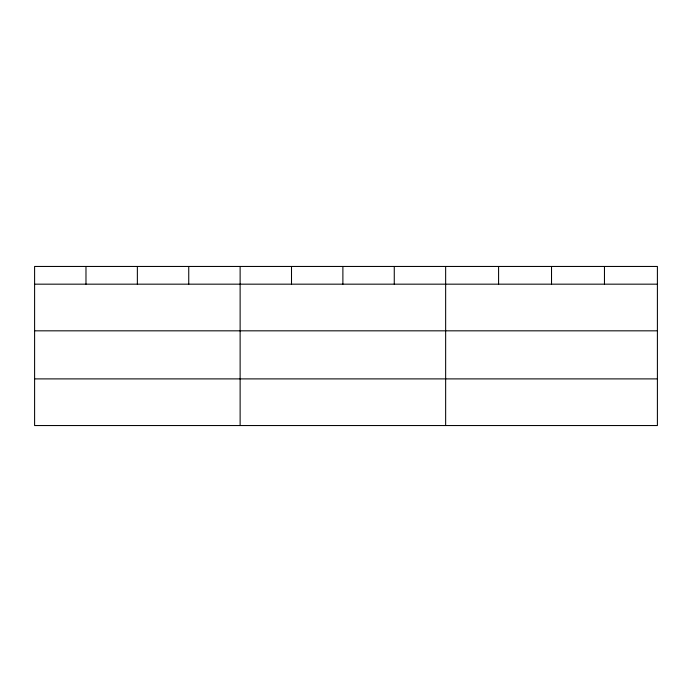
<?xml version="1.0" encoding="UTF-8"?>
<svg xmlns="http://www.w3.org/2000/svg" width="692" height="692" viewBox="0 0 692 692"><rect width="100%" height="100%" fill="white"/><g stroke="black" fill="none" stroke-linecap="round" stroke-linejoin="round"><path stroke-width="1.04" d="M657.4 330.828L657.4 266.455L34.6 266.455L34.6 425.545L657.4 425.545L657.4 330.828L34.6 330.828M34.6 284.17L657.4 284.17M34.6 378.896L657.4 378.896M604.462 266.455L604.462 284.17M551.524 266.455L551.524 284.17M498.586 266.455L498.586 284.17M445.648 266.455L445.648 425.545M394.267 266.455L394.267 284.17M342.886 266.455L342.886 284.17M291.505 266.455L291.505 284.17M240.124 266.455L240.124 425.545M188.743 266.455L188.743 284.17M137.362 266.455L137.362 284.17M85.981 266.455L85.981 284.17"/></g></svg>
